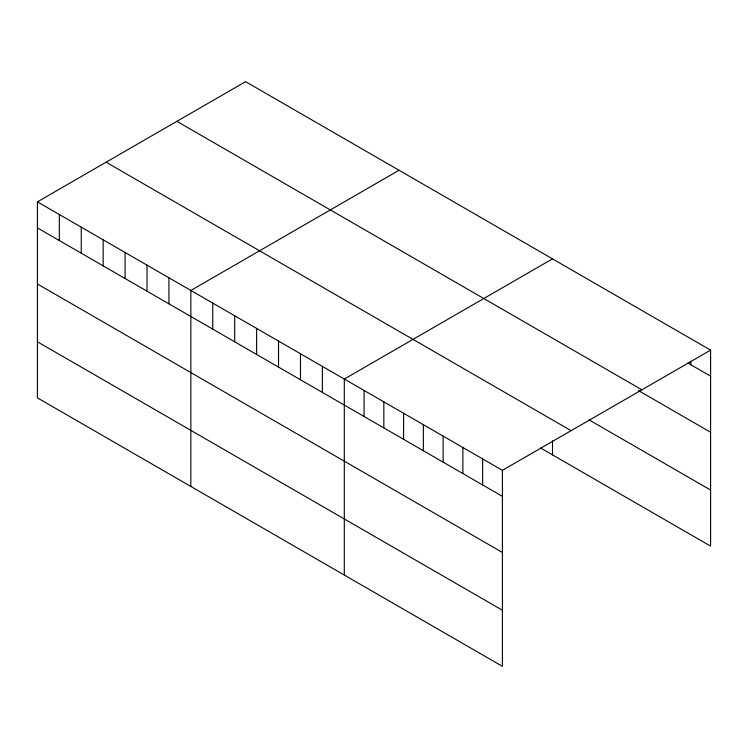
<?xml version="1.0" encoding="UTF-8"?>
<svg xmlns="http://www.w3.org/2000/svg" width="748" height="748" viewBox="0 0 748 748"><rect width="100%" height="100%" fill="white"/><g stroke="black" fill="none" stroke-linecap="round" stroke-linejoin="round"><path stroke-width="1.12" d="M37.4 201.857L502.413 470.333L502.413 666.337L37.4 397.861L37.4 201.857L245.587 81.663L710.6 350.139L710.6 546.143L540.542 447.959M399.039 170.263L190.852 290.458L190.852 486.462M552.501 258.855L344.304 379.049L344.304 575.053M502.413 470.333L710.6 350.139M687.87 363.042L710.6 376.16M176.883 121.326L641.896 389.801M638.465 390.606L710.6 432.251M589.059 419.871L710.6 490.043M106.104 162.194L571.117 430.67M37.4 227.888L502.413 496.363M37.4 283.978L502.413 552.454M37.4 341.771L502.413 610.246M690.834 361.359L690.834 364.753M552.501 440.834L552.501 454.859M482.647 458.926L482.647 484.947M462.881 447.51L462.881 473.54M443.125 436.103L443.125 462.133M423.359 424.696L423.359 450.717M403.593 413.279L403.593 439.31M383.836 401.872L383.836 427.903M364.07 390.465L364.07 416.486M322.388 366.398L322.388 392.42M300.462 353.739L300.462 379.769M278.536 341.079L278.536 367.109M256.62 328.428L256.62 354.449M234.694 315.768L234.694 341.799M212.778 303.118L212.778 329.139M168.936 277.798L168.936 303.828M147.01 265.147L147.01 291.168M125.084 252.487L125.084 278.518M103.168 239.828L103.168 265.858M81.242 227.177L81.242 253.198M59.326 214.517L59.326 240.547"/></g></svg>
